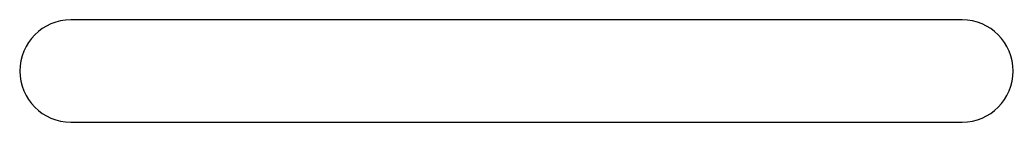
# Model space of a CAD drawing. Extents: x 223.4 to 273.6, y 251.4 to 256.6.
import ezdxf

# ---------------------------------------------------------------- set-up
doc = ezdxf.new("R2010")
doc.units = 0
doc.layers.add('ANA', color=220, linetype='CONTINUOUS')

msp = doc.modelspace()

# ---------------------------------------------------------------- linework, layer by layer
at = {"layer": 'ANA'}
msp.add_lwpolyline([(226.004, 256.554, 1), (226.004, 251.404), (271.054, 251.404, 1), (271.054, 256.554)], format="xyb", close=True, dxfattribs=at)

doc.saveas('drawing.dxf')
